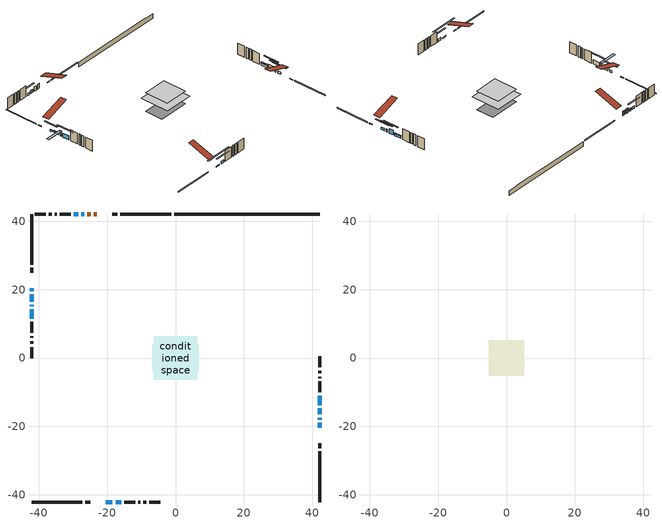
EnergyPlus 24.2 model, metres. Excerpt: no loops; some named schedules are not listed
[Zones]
conditioned space
 floor outside (Floor1 construction): -0.5,-0.5 -0.5,0.5 0.5,0.5 0.5,-0.5 z0.61
 floor adiabatic (AdiabaticFloorConstruction): -6.35,-6.35 -6.35,6.35 6.35,6.35 6.35,-6.35 z3.05
 floor foundation (Slab1 construction): -6.76,-3.86 -6.76,3.86 6.76,3.86 6.76,-3.86 z-1.52
 wall outside (RimJoist1 construction): -1.28,42.12 -16.13,42.12 / -42.12,-42.12 -27.26,-42.12 / -42.12,42.12 -42.12,27.26 / 42.12,-42.12 42.12,-27.26 z0.61:0.91
 wall outside (RimJoist3 construction): -17.06,42.12 -18.44,42.12 / -26.34,-42.12 -24.96,-42.12 / -42.12,26.34 -42.12,24.96 / 42.12,-26.34 42.12,-24.96 z0.61:0.91
 wall outside (AdiabaticWallConstruction 1): -23,42.12 -23.89,42.12 / -24.81,42.12 -25.83,42.12 z0.61:2.64
 wall outside (AdiabaticWallConstruction): 42.12,-20.4 42.12,-18.98 / -28.5,42.12 -29.72,42.12 / 42.12,-13.75 42.12,-11.01 z0.61:1.63; -26.75,42.12 -27.57,42.12 / -42.12,20.4 -42.12,19.54 / -42.12,18.61 -42.12,16.48 z0.61:1.47; -20.4,-42.12 -18.47,-42.12 z0.61:1.07; 42.12,-18.05 42.12,-17.44 z0.61:1.83; 42.12,-16.51 42.12,-14.68 / -42.12,15.55 -42.12,15.19 z0.61:2.64; -17.54,-42.12 -15.92,-42.12 z0.61:1.73; -42.12,14.26 -42.12,11.47 z0.61:2.44
 wall outside (Wall1 construction): -30.65,42.12 -33.86,42.12 / -14.99,-42.12 -11.78,-42.12 / -42.12,10.54 -42.12,7.33 / 42.12,-10.08 42.12,-6.87 z0.61:5.49
 wall outside (Wall2 construction): -34.79,42.12 -35.3,42.12 / -10.85,-42.12 -10.34,-42.12 / -42.12,6.4 -42.12,5.88 / 42.12,-5.94 42.12,-5.43 z0.61:5.49
 wall outside (Wall3 construction): -36.23,42.12 -37.07,42.12 / -9.41,-42.12 -8.57,-42.12 / -42.12,4.96 -42.12,4.12 / 42.12,-4.5 42.12,-3.66 z0.61:5.49
 wall outside (Wall4 construction): -38,42.12 -41.19,42.12 / -7.64,-42.12 -4.44,-42.12 / -42.12,3.19 -42.12,-0.01 / 42.12,-2.73 42.12,0.47 z0.61:5.49
 wall foundation (FoundationWall1 construction): -0.35,42.12,-1.52 -0.35,42.12,0.61 37.88,42.12,0.61 37.88,42.12,0.4 42.12,42.12,0.4 42.12,42.12,-1.52
 window (WindowConstruction): 42.12,-20.4 42.12,-18.98 z0.61:1.62
 window (WindowConstruction 7): -26.75,42.12 -27.57,42.12 z0.61:1.47
 window (WindowConstruction 8): -42.12,20.4 -42.12,19.54 z0.61:1.47
 window (WindowConstruction 9): -42.12,18.61 -42.12,16.48 z0.61:1.47
 window (WindowConstruction 11): -20.4,-42.12 -18.47,-42.12 z0.61:1.07
 window (WindowConstruction 1): 42.12,-18.05 42.12,-17.44 z0.61:1.83
 window (WindowConstruction 2): 42.12,-16.51 42.12,-14.68 z0.61:2.64
 window (WindowConstruction 3): -28.5,42.12 -29.72,42.12 z0.61:1.62
 window (WindowConstruction 4): -17.54,-42.12 -15.92,-42.12 z0.61:1.73
 window (WindowConstruction 10): -42.12,15.55 -42.12,15.19 z0.61:2.64
 window (WindowConstruction 5): -42.12,14.26 -42.12,11.47 z0.61:2.44
 window (WindowConstruction 6): 42.12,-13.75 42.12,-11.01 z0.61:1.62
 door (Door): -23,42.12 -23.89,42.12 z0.61:2.64
 door (Door 1): -24.81,42.12 -25.82,42.12 z0.61:2.64
 ceiling adiabatic (AdiabaticFloorConstruction): 6.35,-6.35 6.35,6.35 -6.35,6.35 -6.35,-6.35 z3.05
attic - vented
 floor to conditioned space (Floor2 construction Reversed): -5.26,-5.26 -5.26,5.26 5.26,5.26 5.26,-5.26 z5.49
 roof outside (Roof1 construction): -22.07,42.12,5.49 -22.07,31.87,8.9 -19.37,31.87,8.9 -19.37,42.12,5.49; -21.33,-42.12,5.49 -21.33,-31.87,8.9 -24.03,-31.87,8.9 -24.03,-42.12,5.49; -42.12,21.33,5.49 -31.87,21.33,8.9 -31.87,24.03,8.9 -42.12,24.03,5.49; 42.12,-21.33,5.49 31.87,-21.33,8.9 31.87,-24.03,8.9 42.12,-24.03,5.49
shading: 42.12,-16.34 42.12,-23.04 42.54,-23.04 42.54,-16.34 z4.26; -27.77,42.12 -26.55,42.12 -26.55,42.54 -27.77,42.54 z1.67; -42.12,16.9 -42.12,23.04 -42.54,23.04 -42.54,16.9 z4.11; -42.12,16.28 -42.12,18.81 -42.54,18.81 -42.54,16.28 z1.67; -13.39,-42.12 -25.48,-42.12 -25.48,-42.54 -13.39,-42.54 z6.15; 42.12,-14.8 42.12,-20.69 42.54,-20.69 42.54,-14.8 z4.47; 42.12,-12.04 42.12,-19.15 42.54,-19.15 42.54,-12.04 z5.28; -32.36,42.12 -25.86,42.12 -25.86,42.54 -32.36,42.54 z4.26; -13.28,-42.12 -20.18,-42.12 -20.18,-42.54 -13.28,-42.54 z4.37; -42.12,14.89 -42.12,15.85 -49.45,15.85 -49.45,14.89 z2.94; -42.12,8.83 -42.12,16.9 -42.54,16.9 -42.54,8.83 z5.08; 42.12,-10.81 42.12,-13.95 42.54,-13.95 42.54,-10.81 z1.83
[Building]
Building 1: Terrain=Suburbs
[Site:Location]
Edmonton Intl AP_AB: Latitude {deg}=53.31; Longitude {deg}=-113.58; Time Zone {hr}=-7; Elevation {m}=723; Keep Site Location Information=Yes
[Site:GroundTemperature:Shallow]
-1.56185, -3.61833, -3.78302, -2.80711, 1.11059, 5.01004, 8.39065, 10.5322, 10.7141, 8.97234, 5.67794, 1.89811
[Site:WaterMainsTemperature]
Calculation Method=Schedule; Temperature Schedule=mains temperature schedule
[Material] Roughness=Rough; Thermal Absorptance=0.9
Name | Thickness {m} | Conductivity {W/m-K} | Density {kg/m3} | Specific Heat {J/kg-K} | Solar Absorptance | Visible Absorptance
asphalt or fiberglass shingles | 0.00635 | 0.162714 | 1121.4 | 1465.45 | 0.4 | 0.4
ceiling loosefill ins | 0.0846667 | 0.0480833 | 16.02 | 1046.75 | 0.7 | 0.7
ceiling stud and cavity | 0.1397 | 0.0966348 | 65.682 | 1177.47 | 0.7 | 0.7
concrete 4.0 in. | 0.1016 | 1.803125 | 2242.8 | 837.4 | 0.7 | 0.7
concrete 8.0 in. | 0.2032 | 1.803125 | 2242.8 | 837.4 | 0.7 | 0.7
door material | 0.04445 | 0.188738 | 512.64 | 1214.23 | 0.7 | 0.7
exterior vertical ins | 0.00222023 | 0.029427 | 32.04 | 1214.23 | 0.7 | 0.7
floor covering | 0.0127 | 0.0433444 | 54.468 | 1339.84 | 0.6 | 0.6
floor rigid ins; rim joist rigid ins | 0.051816 | 0.029427 | 32.04 | 1214.23 | 0.7 | 0.7
floor rigid ins 1; wall rigid ins | 0.512978 | 0.029427 | 32.04 | 1214.23 | 0.7 | 0.7
floor stud and cavity | 0.1397 | 0.080204 | 92.3553 | 1139.71 | 0.7 | 0.7
floor stud and cavity 1 | 0.1397 | 1.75129 | 37.0049 | 1207.88 | 0.7 | 0.7
furniture material conditioned space 1 | 0.1524 | 0.115458 | 640.8 | 1214.23 | 0.6 | 0.6
gypsum board | 0.0127 | 0.160291 | 801 | 837.4 | 0.6 | 0.6
gypsum board 1 | 0.0127 | 0.160291 | 801 | 837.4 | 0.7 | 0.7
osb sheathing 0.5 in. | 0.0127 | 0.115458 | 512.64 | 1214.23 | 0.7 | 0.7
osb sheathing 0.75 in. | 0.01905 | 0.115458 | 512.64 | 1214.23 | 0.7 | 0.7
osb sheathing 2.0 in. | 0.0508 | 0.115458 | 512.64 | 1214.23 | 0.7 | 0.7
rim joist stud and cavity | 0.0508 | 0.0449671 | 125.044 | 1163.47 | 0.6 | 0.6
rim joist stud and cavity 1 | 0.0508 | 0.0357683 | 125.044 | 1163.47 | 0.6 | 0.6
wall stud and cavity | 0.1397 | 0.10094 | 139.0536 | 1170.24 | 0.7 | 0.7
wall stud and cavity 1 | 0.1397 | 0.0902599 | 139.0536 | 1170.24 | 0.7 | 0.7
wall stud and cavity 2 | 0.1397 | 0.112537 | 139.0536 | 1170.24 | 0.7 | 0.7
wall stud and cavity 3 | 0.1397 | 0.101197 | 139.0536 | 1170.24 | 0.7 | 0.7
wall stud and cavity 4 | 0.0889 | 0.380278 | 52.3479 | 1209.89 | 0.7 | 0.7
wall stud and cavity 5 | 0.0889 | 0.391764 | 83.0341 | 1211.67 | 0.7 | 0.7
wood siding | 0.0254 | 0.102417 | 544.68 | 1172.36 | 0.4 | 0.4
wood siding 1; wood siding 2; wood siding 3 | 0.0254 | 0.102417 | 544.68 | 1172.36 | 0.7 | 0.7
[WindowMaterial:SimpleGlazingSystem]
Name | U-Factor {W/m2-K} | Solar Heat Gain Coefficient
WindowMaterial | 2.938365 | 0.6
WindowMaterial 1 | 2.16843 | 0.41
WindowMaterial 10 | 3.32333 | 0.57
WindowMaterial 11 | 3.25293 | 0.43
WindowMaterial 2 | 2.97584 | 0.59
WindowMaterial 3 | 3.28699 | 0.55
WindowMaterial 4 | 3.30005 | 0.67
WindowMaterial 5 | 1.55634 | 0.6
WindowMaterial 6 | 3.28586 | 0.56
WindowMaterial 7 | 1.85273 | 0.53
WindowMaterial 8 | 3.28302 | 0.49
WindowMaterial 9 | 3.28416 | 0.58
[Construction]
AdiabaticFloorConstruction: floor stud and cavity 1, floor rigid ins 1, osb sheathing 0.75 in., floor covering
AdiabaticWallConstruction: wood siding 2, wall rigid ins, wall stud and cavity 4, gypsum board
AdiabaticWallConstruction 1: wood siding 3, wall rigid ins, wall stud and cavity 4, gypsum board
Door; Door 1: door material
Floor1 construction: floor stud and cavity, floor rigid ins, osb sheathing 0.75 in., floor covering
Floor2 construction Reversed: gypsum board, ceiling stud and cavity, ceiling loosefill ins
FoundationWall1 construction: concrete 8.0 in., gypsum board 1
furniture construction conditioned space 1: furniture material conditioned space 1
PartitionWallConstruction: gypsum board, wall stud and cavity 5, gypsum board
RimJoist1 construction: wood siding 1, rim joist rigid ins, osb sheathing 2.0 in., rim joist stud and cavity
RimJoist3 construction: wood siding 1, rim joist rigid ins, osb sheathing 2.0 in., rim joist stud and cavity 1
Roof1 construction: asphalt or fiberglass shingles
Slab1 construction: concrete 4.0 in.
Wall1 construction: wood siding, osb sheathing 0.5 in., wall stud and cavity, gypsum board
Wall2 construction: wood siding, osb sheathing 0.5 in., wall stud and cavity 1, gypsum board
Wall3 construction: wood siding, osb sheathing 0.5 in., wall stud and cavity 2, gypsum board
Wall4 construction: wood siding, osb sheathing 0.5 in., wall stud and cavity 3, gypsum board
WindowConstruction: WindowMaterial
WindowConstruction 1: WindowMaterial 1
WindowConstruction 10: WindowMaterial 10
WindowConstruction 11: WindowMaterial 11
WindowConstruction 2: WindowMaterial 2
WindowConstruction 3: WindowMaterial 3
WindowConstruction 4: WindowMaterial 4
WindowConstruction 5: WindowMaterial 5
WindowConstruction 6: WindowMaterial 6
WindowConstruction 7: WindowMaterial 7
WindowConstruction 8: WindowMaterial 8
WindowConstruction 9: WindowMaterial 9
[Zone] Multiplier=1; Part of Total Floor Area=Yes
Name | Volume {m3}
attic - vented | 61.486
conditioned space | 666
[Space]
Name | Zone | Volume {m3}
attic - vented 1 | attic - vented | 61.486
conditioned space 1 | conditioned space | 666
[ZoneInfiltration:EffectiveLeakageArea]
infil attic - vented 1: Zone or Space=attic - vented 1; Schedule=Always On Discrete; Effective Air Leakage Area {cm2}=3854.61; Stack Coefficient=0.000237669; Wind Coefficient=1.04161e-05
[ZoneMixing]
whole house fan mix: Zone or Space=attic - vented; Schedule=Always On Continuous; Design Flow Rate Calculation Method=Flow/Zone; Design Flow Rate {m3/s}=0; Source Zone or Space=conditioned space
[SurfaceProperty:ExposedFoundationPerimeter]
Slab1: Exposed Perimeter Calculation Method=TotalExposedPerimeter; Total Exposed Perimeter {m}=42.47
[InternalMass] Zone or ZoneList=conditioned space; Space or SpaceList=conditioned space 1
Name | Construction | Surface Area {m2}
furniture mass conditioned space 1 | furniture construction conditioned space 1 | 106.744
partition wall mass | PartitionWallConstruction | 266.86
[Lights]
interior lighting: Zone or ZoneList or Space or SpaceList=conditioned space 1; Schedule=interior lighting schedule; Design Level Calculation Method=LightingLevel; Lighting Level {W}=343.2; Return Air Fraction=0; Fraction Radiant=0.6; Fraction Visible=0.2; Fraction Replaceable=1
[People]
occupants: Zone or ZoneList or Space or SpaceList=conditioned space 1; Number of People Schedule=occupants schedule; Number of People Calculation Method=People; Number of People=3; Fraction Radiant=0.314171; Sensible Heat Fraction=0.56303; Activity Level Schedule=occupants activity schedule; Carbon Dioxide Generation Rate {m3/s-W}=0; Enable ASHRAE 55 Comfort Warnings=No; Mean Radiant Temperature Calculation Type=EnclosureAveraged
[ElectricEquipment] Zone or ZoneList or Space or SpaceList=conditioned space 1; Design Level Calculation Method=EquipmentLevel
Name | Schedule | Design Level {W} | Fraction Latent | Fraction Radiant | Fraction Lost
clothes dryer | clothes dryer schedule | 140.772 | 0.015 | 0.081 | 0.85
clothes washer | clothes washer schedule | 32.1985 | 0.03 | 0.162 | 0.7
cooking range | cooking range schedule | 215.147 | 0.08 | 0.432 | 0.2
dishwasher | dishwasher schedule | 66.8632 | 0.3 | 0.18 | 0.4
fridge | fridge schedule | 72.9452 | 0 | 0.6 | 0
mech vent bath fan 0 | mech vent bath fan 0 schedule | 50.2 | 0 | 0 | 1
mech vent bath fan 1 | mech vent bath fan 1 schedule | 50.2 | 0 | 0 | 1
mech vent house fan | mech vent house fan schedule | 0 | 0 | 0 | 1
mech vent house fan cfis | mech vent house fan cfis schedule | 0 | 0 | 0 | 0
mech vent range fan 0 | mech vent range fan 0 schedule | 57 | 0 | 0 | 1
misc plug loads | misc plug loads schedule | 494.7 | 0.045 | 0.513 | 0.1
whole house fan | Always On Discrete | 0 | 0 | 0 | 1
[OtherEquipment] Zone or ZoneList or Space or SpaceList=conditioned space 1; Design Level Calculation Method=EquipmentLevel
Name | Fuel Type | Schedule | Design Level {W} | Fraction Latent | Fraction Radiant | Fraction Lost
clothes dryer 1 | Electricity | clothes dryer schedule | 0 | 0.015 | 0.081 | 0.85
cooking range 1 | Electricity | cooking range schedule | 0 | 0.08 | 0.432 | 0.2
general water use latent | None | general water use schedule | 62.594 | 1 | 0 | 0
general water use sensible | None | general water use schedule | -61.6891 | 0 | 0.6 | 0
mech vent house fan latent load | None | Always On Discrete | 0 | 1 | 0 | 0
mech vent house fan sensible load | None | Always On Discrete | 0 | 0 | 0 | 0
water heater energy adjustment1 | NaturalGas | Always On Discrete | 0.01 | 0 | 0 | 1
[ZoneInfiltration:DesignFlowRate] Zone or ZoneList or Space or SpaceList=conditioned space 1; Schedule=Always On Discrete; Design Flow Rate Calculation Method=Flow/Zone; Design Flow Rate {m3/s}=0
infil flow; natural vent flow; whole house fan flow
[Foundation:Kiva]
Foundation Kiva 1: Initial Indoor Air Temperature {C}=18; Wall Height Above Grade {m}=0.609996; Wall Depth Below Slab {m}=0.2032; Custom Block Material Name 1=exterior vertical ins; Custom Block Depth 1 {m}=2.13; Custom Block X Position 1 {m}=0.2159; Custom Block Z Position 1 {m}=0
[Foundation:Kiva:Settings]
Soil Conductivity {W/m-K}=0.849921; Soil Density {kg/m3}=1842.3; Soil Specific Heat {J/kg-K}=418.7; Ground Solar Absorptivity=0.9; Ground Thermal Absorptivity=0.9; Ground Surface Roughness {m}=0.03; Far-Field Width {m}=40; Deep-Ground Boundary Condition=ZeroFlux; Deep-Ground Depth {m}=40; Minimum Cell Dimension {m}=0.2; Maximum Cell Growth Coefficient=3; Simulation Timestep=Timestep
[Exterior:Lights]
exterior lighting: Schedule=exterior lighting schedule; Design Level {W}=75.6
[Schedule:Constant]
Name | Hourly Value
Always On Continuous; mech vent house fan schedule; mech vent house fan cfis schedule; Always On Discrete | 1
occupants activity schedule | 117.228
fridge schedule | 0
[Schedule:Week:Daily]
interior lighting schedule Week Rule - Jan1-Jan27: interior lighting schedule day, interior lighting schedule day, interior lighting schedule day, interior lighting schedule day, interior lighting schedule day, interior lighting schedule day, interior lighting schedule day, interior lighting schedule default day, interior lighting schedule default day, interior lighting schedule default day, interior lighting schedule default day, interior lighting schedule default day
interior lighting schedule Week Rule - Jan28-Feb3: interior lighting schedule day, interior lighting schedule day, interior lighting schedule day, interior lighting schedule day, interior lighting schedule day 1, interior lighting schedule day 1, interior lighting schedule day 1, interior lighting schedule default day, interior lighting schedule default day, interior lighting schedule default day, interior lighting schedule default day, interior lighting schedule default day
interior lighting schedule Week Rule - Feb4-Feb24: interior lighting schedule day 1, interior lighting schedule day 1, interior lighting schedule day 1, interior lighting schedule day 1, interior lighting schedule day 1, interior lighting schedule day 1, interior lighting schedule day 1, interior lighting schedule default day, interior lighting schedule default day, interior lighting schedule default day, interior lighting schedule default day, interior lighting schedule default day
interior lighting schedule Week Rule - Feb25-Mar3: interior lighting schedule day 1, interior lighting schedule day 1, interior lighting schedule day 1, interior lighting schedule day 1, interior lighting schedule day 2, interior lighting schedule day 2, interior lighting schedule day 2, interior lighting schedule default day, interior lighting schedule default day, interior lighting schedule default day, interior lighting schedule default day, interior lighting schedule default day
interior lighting schedule Week Rule - Mar4-Mar31: interior lighting schedule day 2, interior lighting schedule day 2, interior lighting schedule day 2, interior lighting schedule day 2, interior lighting schedule day 2, interior lighting schedule day 2, interior lighting schedule day 2, interior lighting schedule default day, interior lighting schedule default day, interior lighting schedule default day, interior lighting schedule default day, interior lighting schedule default day
interior lighting schedule Week Rule - Apr1-Apr28: interior lighting schedule day 3, interior lighting schedule day 3, interior lighting schedule day 3, interior lighting schedule day 3, interior lighting schedule day 3, interior lighting schedule day 3, interior lighting schedule day 3, interior lighting schedule default day, interior lighting schedule default day, interior lighting schedule default day, interior lighting schedule default day, interior lighting schedule default day
interior lighting schedule Week Rule - Apr29-May5: interior lighting schedule day 3, interior lighting schedule day 3, interior lighting schedule day 4, interior lighting schedule day 4, interior lighting schedule day 4, interior lighting schedule day 4, interior lighting schedule day 4, interior lighting schedule default day, interior lighting schedule default day, interior lighting schedule default day, interior lighting schedule default day, interior lighting schedule default day
interior lighting schedule Week Rule - May6-May26: interior lighting schedule day 4, interior lighting schedule day 4, interior lighting schedule day 4, interior lighting schedule day 4, interior lighting schedule day 4, interior lighting schedule day 4, interior lighting schedule day 4, interior lighting schedule default day, interior lighting schedule default day, interior lighting schedule default day, interior lighting schedule default day, interior lighting schedule default day
interior lighting schedule Week Rule - May27-Jun2: interior lighting schedule day 4, interior lighting schedule day 4, interior lighting schedule day 4, interior lighting schedule day 4, interior lighting schedule day 4, interior lighting schedule day 5, interior lighting schedule day 5, interior lighting schedule default day, interior lighting schedule default day, interior lighting schedule default day, interior lighting schedule default day, interior lighting schedule default day
interior lighting schedule Week Rule - Jun3-Jun30: interior lighting schedule day 5, interior lighting schedule day 5, interior lighting schedule day 5, interior lighting schedule day 5, interior lighting schedule day 5, interior lighting schedule day 5, interior lighting schedule day 5, interior lighting schedule default day, interior lighting schedule default day, interior lighting schedule default day, interior lighting schedule default day, interior lighting schedule default day
interior lighting schedule Week Rule - Jul1-Jul28: interior lighting schedule day 6, interior lighting schedule day 6, interior lighting schedule day 6, interior lighting schedule day 6, interior lighting schedule day 6, interior lighting schedule day 6, interior lighting schedule day 6, interior lighting schedule default day, interior lighting schedule default day, interior lighting schedule default day, interior lighting schedule default day, interior lighting schedule default day
interior lighting schedule Week Rule - Jul29-Aug4: interior lighting schedule day 6, interior lighting schedule day 6, interior lighting schedule day 6, interior lighting schedule day 7, interior lighting schedule day 7, interior lighting schedule day 7, interior lighting schedule day 7, interior lighting schedule default day, interior lighting schedule default day, interior lighting schedule default day, interior lighting schedule default day, interior lighting schedule default day
interior lighting schedule Week Rule - Aug5-Aug25: interior lighting schedule day 7, interior lighting schedule day 7, interior lighting schedule day 7, interior lighting schedule day 7, interior lighting schedule day 7, interior lighting schedule day 7, interior lighting schedule day 7, interior lighting schedule default day, interior lighting schedule default day, interior lighting schedule default day, interior lighting schedule default day, interior lighting schedule default day
interior lighting schedule Week Rule - Aug26-Sep1: interior lighting schedule day 7, interior lighting schedule day 7, interior lighting schedule day 7, interior lighting schedule day 7, interior lighting schedule day 7, interior lighting schedule day 7, interior lighting schedule day 8, interior lighting schedule default day, interior lighting schedule default day, interior lighting schedule default day, interior lighting schedule default day, interior lighting schedule default day
interior lighting schedule Week Rule - Sep2-Sep29: interior lighting schedule day 8, interior lighting schedule day 8, interior lighting schedule day 8, interior lighting schedule day 8, interior lighting schedule day 8, interior lighting schedule day 8, interior lighting schedule day 8, interior lighting schedule default day, interior lighting schedule default day, interior lighting schedule default day, interior lighting schedule default day, interior lighting schedule default day
interior lighting schedule Week Rule - Sep30-Oct6: interior lighting schedule day 8, interior lighting schedule day 9, interior lighting schedule day 9, interior lighting schedule day 9, interior lighting schedule day 9, interior lighting schedule day 9, interior lighting schedule day 9, interior lighting schedule default day, interior lighting schedule default day, interior lighting schedule default day, interior lighting schedule default day, interior lighting schedule default day
interior lighting schedule Week Rule - Oct7-Oct27: interior lighting schedule day 9, interior lighting schedule day 9, interior lighting schedule day 9, interior lighting schedule day 9, interior lighting schedule day 9, interior lighting schedule day 9, interior lighting schedule day 9, interior lighting schedule default day, interior lighting schedule default day, interior lighting schedule default day, interior lighting schedule default day, interior lighting schedule default day
interior lighting schedule Week Rule - Oct28-Nov3: interior lighting schedule day 9, interior lighting schedule day 9, interior lighting schedule day 9, interior lighting schedule day 9, interior lighting schedule day 10, interior lighting schedule day 10, interior lighting schedule day 10, interior lighting schedule default day, interior lighting schedule default day, interior lighting schedule default day, interior lighting schedule default day, interior lighting schedule default day
interior lighting schedule Week Rule - Nov4-Nov24: interior lighting schedule day 10, interior lighting schedule day 10, interior lighting schedule day 10, interior lighting schedule day 10, interior lighting schedule day 10, interior lighting schedule day 10, interior lighting schedule day 10, interior lighting schedule default day, interior lighting schedule default day, interior lighting schedule default day, interior lighting schedule default day, interior lighting schedule default day
interior lighting schedule Week Rule - Nov25-Dec1: interior lighting schedule day 10, interior lighting schedule day 10, interior lighting schedule day 10, interior lighting schedule day 10, interior lighting schedule day 10, interior lighting schedule day 10, interior lighting schedule day 11, interior lighting schedule default day, interior lighting schedule default day, interior lighting schedule default day, interior lighting schedule default day, interior lighting schedule default day
interior lighting schedule Week Rule - Dec2-Dec31: interior lighting schedule day 11, interior lighting schedule day 11, interior lighting schedule day 11, interior lighting schedule day 11, interior lighting schedule day 11, interior lighting schedule day 11, interior lighting schedule day 11, interior lighting schedule default day, interior lighting schedule default day, interior lighting schedule default day, interior lighting schedule default day, interior lighting schedule default day
occupants schedule Week Rule - Jan1-Dec31: occupants schedule day, occupants schedule day, occupants schedule day, occupants schedule day, occupants schedule day, occupants schedule day, occupants schedule day, occupants schedule default day, occupants schedule default day, occupants schedule default day, occupants schedule default day, occupants schedule default day
clothes dryer schedule Week Rule - Jan1-Dec31: clothes dryer schedule day, clothes dryer schedule day, clothes dryer schedule day, clothes dryer schedule day, clothes dryer schedule day, clothes dryer schedule day, clothes dryer schedule day, clothes dryer schedule default day, clothes dryer schedule default day, clothes dryer schedule default day, clothes dryer schedule default day, clothes dryer schedule default day
clothes washer schedule Week Rule - Jan1-Dec31: clothes washer schedule day, clothes washer schedule day, clothes washer schedule day, clothes washer schedule day, clothes washer schedule day, clothes washer schedule day, clothes washer schedule day, clothes washer schedule default day, clothes washer schedule default day, clothes washer schedule default day, clothes washer schedule default day, clothes washer schedule default day
cooking range schedule Week Rule - Jan1-Dec31: cooking range schedule day, cooking range schedule day, cooking range schedule day, cooking range schedule day, cooking range schedule day, cooking range schedule day, cooking range schedule day, cooking range schedule default day, cooking range schedule default day, cooking range schedule default day, cooking range schedule default day, cooking range schedule default day
dishwasher schedule Week Rule - Jan1-Dec31: dishwasher schedule day, dishwasher schedule day, dishwasher schedule day, dishwasher schedule day, dishwasher schedule day, dishwasher schedule day, dishwasher schedule day, dishwasher schedule default day, dishwasher schedule default day, dishwasher schedule default day, dishwasher schedule default day, dishwasher schedule default day
mech vent bath fan 0 schedule Week Rule - Jan1-Dec31: mech vent bath fan 0 schedule day, mech vent bath fan 0 schedule day, mech vent bath fan 0 schedule day, mech vent bath fan 0 schedule day, mech vent bath fan 0 schedule day, mech vent bath fan 0 schedule day, mech vent bath fan 0 schedule day, mech vent bath fan 0 schedule default day, mech vent bath fan 0 schedule default day, mech vent bath fan 0 schedule default day, mech vent bath fan 0 schedule default day, mech vent bath fan 0 schedule default day
mech vent bath fan 1 schedule Week Rule - Jan1-Dec31: mech vent bath fan 1 schedule day, mech vent bath fan 1 schedule day, mech vent bath fan 1 schedule day, mech vent bath fan 1 schedule day, mech vent bath fan 1 schedule day, mech vent bath fan 1 schedule day, mech vent bath fan 1 schedule day, mech vent bath fan 1 schedule default day, mech vent bath fan 1 schedule default day, mech vent bath fan 1 schedule default day, mech vent bath fan 1 schedule default day, mech vent bath fan 1 schedule default day
mech vent range fan 0 schedule Week Rule - Jan1-Dec31: mech vent range fan 0 schedule day, mech vent range fan 0 schedule day, mech vent range fan 0 schedule day, mech vent range fan 0 schedule day, mech vent range fan 0 schedule day, mech vent range fan 0 schedule day, mech vent range fan 0 schedule day, mech vent range fan 0 schedule default day, mech vent range fan 0 schedule default day, mech vent range fan 0 schedule default day, mech vent range fan 0 schedule default day, mech vent range fan 0 schedule default day
misc plug loads schedule Week Rule - Jan1-Dec31: misc plug loads schedule day, misc plug loads schedule day, misc plug loads schedule day, misc plug loads schedule day, misc plug loads schedule day, misc plug loads schedule day, misc plug loads schedule day, misc plug loads schedule default day, misc plug loads schedule default day, misc plug loads schedule default day, misc plug loads schedule default day, misc plug loads schedule default day
general water use schedule Week Rule - Jan1-Dec31: general water use schedule day, general water use schedule day, general water use schedule day, general water use schedule day, general water use schedule day, general water use schedule day, general water use schedule day, general water use schedule default day, general water use schedule default day, general water use schedule default day, general water use schedule default day, general water use schedule default day
exterior lighting schedule Week Rule - Jan1-Jan27: exterior lighting schedule day, exterior lighting schedule day, exterior lighting schedule day, exterior lighting schedule day, exterior lighting schedule day, exterior lighting schedule day, exterior lighting schedule day, exterior lighting schedule default day, exterior lighting schedule default day, exterior lighting schedule default day, exterior lighting schedule default day, exterior lighting schedule default day
exterior lighting schedule Week Rule - Jan28-Feb3: exterior lighting schedule day, exterior lighting schedule day, exterior lighting schedule day, exterior lighting schedule day, exterior lighting schedule day 1, exterior lighting schedule day 1, exterior lighting schedule day 1, exterior lighting schedule default day, exterior lighting schedule default day, exterior lighting schedule default day, exterior lighting schedule default day, exterior lighting schedule default day
exterior lighting schedule Week Rule - Feb4-Feb24: exterior lighting schedule day 1, exterior lighting schedule day 1, exterior lighting schedule day 1, exterior lighting schedule day 1, exterior lighting schedule day 1, exterior lighting schedule day 1, exterior lighting schedule day 1, exterior lighting schedule default day, exterior lighting schedule default day, exterior lighting schedule default day, exterior lighting schedule default day, exterior lighting schedule default day
exterior lighting schedule Week Rule - Feb25-Mar3: exterior lighting schedule day 1, exterior lighting schedule day 1, exterior lighting schedule day 1, exterior lighting schedule day 1, exterior lighting schedule day 2, exterior lighting schedule day 2, exterior lighting schedule day 2, exterior lighting schedule default day, exterior lighting schedule default day, exterior lighting schedule default day, exterior lighting schedule default day, exterior lighting schedule default day
exterior lighting schedule Week Rule - Mar4-Mar31: exterior lighting schedule day 2, exterior lighting schedule day 2, exterior lighting schedule day 2, exterior lighting schedule day 2, exterior lighting schedule day 2, exterior lighting schedule day 2, exterior lighting schedule day 2, exterior lighting schedule default day, exterior lighting schedule default day, exterior lighting schedule default day, exterior lighting schedule default day, exterior lighting schedule default day
exterior lighting schedule Week Rule - Apr1-Apr28: exterior lighting schedule day 3, exterior lighting schedule day 3, exterior lighting schedule day 3, exterior lighting schedule day 3, exterior lighting schedule day 3, exterior lighting schedule day 3, exterior lighting schedule day 3, exterior lighting schedule default day, exterior lighting schedule default day, exterior lighting schedule default day, exterior lighting schedule default day, exterior lighting schedule default day
exterior lighting schedule Week Rule - Apr29-May5: exterior lighting schedule day 3, exterior lighting schedule day 3, exterior lighting schedule day 4, exterior lighting schedule day 4, exterior lighting schedule day 4, exterior lighting schedule day 4, exterior lighting schedule day 4, exterior lighting schedule default day, exterior lighting schedule default day, exterior lighting schedule default day, exterior lighting schedule default day, exterior lighting schedule default day
exterior lighting schedule Week Rule - May6-May26: exterior lighting schedule day 4, exterior lighting schedule day 4, exterior lighting schedule day 4, exterior lighting schedule day 4, exterior lighting schedule day 4, exterior lighting schedule day 4, exterior lighting schedule day 4, exterior lighting schedule default day, exterior lighting schedule default day, exterior lighting schedule default day, exterior lighting schedule default day, exterior lighting schedule default day
exterior lighting schedule Week Rule - May27-Jun2: exterior lighting schedule day 4, exterior lighting schedule day 4, exterior lighting schedule day 4, exterior lighting schedule day 4, exterior lighting schedule day 4, exterior lighting schedule day 5, exterior lighting schedule day 5, exterior lighting schedule default day, exterior lighting schedule default day, exterior lighting schedule default day, exterior lighting schedule default day, exterior lighting schedule default day
exterior lighting schedule Week Rule - Jun3-Jun30: exterior lighting schedule day 5, exterior lighting schedule day 5, exterior lighting schedule day 5, exterior lighting schedule day 5, exterior lighting schedule day 5, exterior lighting schedule day 5, exterior lighting schedule day 5, exterior lighting schedule default day, exterior lighting schedule default day, exterior lighting schedule default day, exterior lighting schedule default day, exterior lighting schedule default day
exterior lighting schedule Week Rule - Jul1-Jul28: exterior lighting schedule day 6, exterior lighting schedule day 6, exterior lighting schedule day 6, exterior lighting schedule day 6, exterior lighting schedule day 6, exterior lighting schedule day 6, exterior lighting schedule day 6, exterior lighting schedule default day, exterior lighting schedule default day, exterior lighting schedule default day, exterior lighting schedule default day, exterior lighting schedule default day
exterior lighting schedule Week Rule - Jul29-Aug4: exterior lighting schedule day 6, exterior lighting schedule day 6, exterior lighting schedule day 6, exterior lighting schedule day 7, exterior lighting schedule day 7, exterior lighting schedule day 7, exterior lighting schedule day 7, exterior lighting schedule default day, exterior lighting schedule default day, exterior lighting schedule default day, exterior lighting schedule default day, exterior lighting schedule default day
exterior lighting schedule Week Rule - Aug5-Aug25: exterior lighting schedule day 7, exterior lighting schedule day 7, exterior lighting schedule day 7, exterior lighting schedule day 7, exterior lighting schedule day 7, exterior lighting schedule day 7, exterior lighting schedule day 7, exterior lighting schedule default day, exterior lighting schedule default day, exterior lighting schedule default day, exterior lighting schedule default day, exterior lighting schedule default day
[Schedule:Year]
interior lighting schedule: interior lighting schedule Week Rule - Jan1-Jan27, 1, 1, 1, 27, interior lighting schedule Week Rule - Jan28-Feb3, 1, 28, 2, 3, interior lighting schedule Week Rule - Feb4-Feb24, 2, 4, 2, 24, interior lighting schedule Week Rule - Feb25-Mar3, 2, 25, 3, 3, interior lighting schedule Week Rule - Mar4-Mar31, 3, 4, 3, 31, interior lighting schedule Week Rule - Apr1-Apr28, 4, 1, 4, 28, interior lighting schedule Week Rule - Apr29-May5, 4, 29, 5, 5, interior lighting schedule Week Rule - May6-May26, 5, 6, 5, 26, interior lighting schedule Week Rule - May27-Jun2, 5, 27, 6, 2, interior lighting schedule Week Rule - Jun3-Jun30, 6, 3, 6, 30, interior lighting schedule Week Rule - Jul1-Jul28, 7, 1, 7, 28, interior lighting schedule Week Rule - Jul29-Aug4, 7, 29, 8, 4, interior lighting schedule Week Rule - Aug5-Aug25, 8, 5, 8, 25, interior lighting schedule Week Rule - Aug26-Sep1, 8, 26, 9, 1, interior lighting schedule Week Rule - Sep2-Sep29, 9, 2, 9, 29, interior lighting schedule Week Rule - Sep30-Oct6, 9, 30, 10, 6, interior lighting schedule Week Rule - Oct7-Oct27, 10, 7, 10, 27, interior lighting schedule Week Rule - Oct28-Nov3, 10, 28, 11, 3, interior lighting schedule Week Rule - Nov4-Nov24, 11, 4, 11, 24, interior lighting schedule Week Rule - Nov25-Dec1, 11, 25, 12, 1, interior lighting schedule Week Rule - Dec2-Dec31, 12, 2, 12, 31
occupants schedule: occupants schedule Week Rule - Jan1-Dec31, 1, 1, 12, 31
clothes dryer schedule: clothes dryer schedule Week Rule - Jan1-Dec31, 1, 1, 12, 31
clothes washer schedule: clothes washer schedule Week Rule - Jan1-Dec31, 1, 1, 12, 31
cooking range schedule: cooking range schedule Week Rule - Jan1-Dec31, 1, 1, 12, 31
dishwasher schedule: dishwasher schedule Week Rule - Jan1-Dec31, 1, 1, 12, 31
mech vent bath fan 0 schedule: mech vent bath fan 0 schedule Week Rule - Jan1-Dec31, 1, 1, 12, 31
mech vent bath fan 1 schedule: mech vent bath fan 1 schedule Week Rule - Jan1-Dec31, 1, 1, 12, 31
mech vent range fan 0 schedule: mech vent range fan 0 schedule Week Rule - Jan1-Dec31, 1, 1, 12, 31
misc plug loads schedule: misc plug loads schedule Week Rule - Jan1-Dec31, 1, 1, 12, 31
general water use schedule: general water use schedule Week Rule - Jan1-Dec31, 1, 1, 12, 31
exterior lighting schedule: exterior lighting schedule Week Rule - Jan1-Jan27, 1, 1, 1, 27, exterior lighting schedule Week Rule - Jan28-Feb3, 1, 28, 2, 3, exterior lighting schedule Week Rule - Feb4-Feb24, 2, 4, 2, 24, exterior lighting schedule Week Rule - Feb25-Mar3, 2, 25, 3, 3, exterior lighting schedule Week Rule - Mar4-Mar31, 3, 4, 3, 31, exterior lighting schedule Week Rule - Apr1-Apr28, 4, 1, 4, 28, exterior lighting schedule Week Rule - Apr29-May5, 4, 29, 5, 5, exterior lighting schedule Week Rule - May6-May26, 5, 6, 5, 26, exterior lighting schedule Week Rule - May27-Jun2, 5, 27, 6, 2, exterior lighting schedule Week Rule - Jun3-Jun30, 6, 3, 6, 30, exterior lighting schedule Week Rule - Jul1-Jul28, 7, 1, 7, 28, exterior lighting schedule Week Rule - Jul29-Aug4, 7, 29, 8, 4, exterior lighting schedule Week Rule - Aug5-Aug25, 8, 5, 8, 25, exterior lighting schedule Week Rule - Aug26-Sep1, 8, 26, 9, 1, exterior lighting schedule Week Rule - Sep2-Sep29, 9, 2, 9, 29, exterior lighting schedule Week Rule - Sep30-Oct6, 9, 30, 10, 6, exterior lighting schedule Week Rule - Oct7-Oct27, 10, 7, 10, 27, exterior lighting schedule Week Rule - Oct28-Nov3, 10, 28, 11, 3, exterior lighting schedule Week Rule - Nov4-Nov24, 11, 4, 11, 24, exterior lighting schedule Week Rule - Nov25-Dec1, 11, 25, 12, 1, exterior lighting schedule Week Rule - Dec2-Dec31, 12, 2, 12, 31
[Schedule:Compact]
mains temperature schedule: Through: 01/01, For: AllDays, Until: 24:00, 3.97167, Through: 01/02, For: AllDays, Until: 24:00, 3.90778, Through: 01/03, For: AllDays, Until: 24:00, 3.84556, Through: 01/04, For: AllDays, Until: 24:00, 3.78389, Through: 01/05, For: AllDays, Until: 24:00, 3.72278, Through: 01/06, For: AllDays, Until: 24:00, 3.66278, Through: 01/07, For: AllDays, Until: 24:00, 3.60389, Through: 01/08, For: AllDays, Until: 24:00, 3.54556, Through: 01/09, For: AllDays, Until: 24:00, 3.48833, Through: 01/10, For: AllDays, Until: 24:00, 3.43167, Through: 01/11, For: AllDays, Until: 24:00, 3.37611, Through: 01/12, For: AllDays, Until: 24:00, 3.32167, Through: 01/13, For: AllDays, Until: 24:00, 3.26833, Through: 01/14, For: AllDays, Until: 24:00, 3.21556, Through: 01/15, For: AllDays, Until: 24:00, 3.16444, Through: 01/16, For: AllDays, Until: 24:00, 3.11389, Through: 01/17, For: AllDays, Until: 24:00, 3.06444, Through: 01/18, For: AllDays, Until: 24:00, 3.01611, Through: 01/19, For: AllDays, Until: 24:00, 2.96889, Through: 01/20, For: AllDays, Until: 24:00, 2.92278, Through: 01/21, For: AllDays, Until: 24:00, 2.87722, Through: 01/22, For: AllDays, Until: 24:00, 2.83333, Through: 01/23, For: AllDays, Until: 24:00, 2.79056, Through: 01/24, For: AllDays, Until: 24:00, 2.74889, Through: 01/25, For: AllDays, Until: 24:00, 2.70833, Through: 01/26, For: AllDays, Until: 24:00, 2.66889, Through: 01/27, For: AllDays, Until: 24:00, 2.63056, Through: 01/28, For: AllDays, Until: 24:00, 2.59333, Through: 01/29, For: AllDays, Until: 24:00, 2.55778, Through: 01/30, For: AllDays, Until: 24:00, 2.52278, Through: 01/31, For: AllDays, Until: 24:00, 2.48944, Through: 02/01, For: AllDays, Until: 24:00, 2.45722, Through: 02/02, For: AllDays, Until: 24:00, 2.42611, Through: 02/03, For: AllDays, Until: 24:00, 2.39667, Through: 02/04, For: AllDays, Until: 24:00, 2.36833, Through: 02/05, For: AllDays, Until: 24:00, 2.34111, Through: 02/06, For: AllDays, Until: 24:00, 2.315, Through: 02/07, For: AllDays, Until: 24:00, 2.29056, Through: 02/08, For: AllDays, Until: 24:00, 2.26722, Through: 02/09, For: AllDays, Until: 24:00, 2.245, Through: 02/10, For: AllDays, Until: 24:00, 2.22444, Through: 02/11, For: AllDays, Until: 24:00, 2.20444, Through: 02/12, For: AllDays, Until: 24:00, 2.18667, Through: 02/13, For: AllDays, Until: 24:00, 2.17, Through: 02/14, For: AllDays, Until: 24:00, 2.15444, Through: 02/15, For: AllDays, Until: 24:00, 2.14, Through: 02/16, For: AllDays, Until: 24:00, 2.12722, Through: 02/17, For: AllDays, Until: 24:00, 2.11556, Through: 02/18, For: AllDays, Until: 24:00, 2.10556, Through: 02/19, For: AllDays, Until: 24:00, 2.09667, Through: 02/20, For: AllDays, Until: 24:00, 2.08889, Through: 02/21, For: AllDays, Until: 24:00, 2.08278, Through: 02/22, For: AllDays, Until: 24:00, 2.07833, Through: 02/23, For: AllDays, Until: 24:00, 2.07444, Through: 02/24, For: AllDays, Until: 24:00, 2.07278, Through: 02/25, For: AllDays, Until: 24:00, 2.07167, Through: 02/26, For: AllDays, Until: 24:00, 2.07222, Through: 02/27, For: AllDays, Until: 24:00, 2.07444, Through: 02/28, For: AllDays, Until: 24:00, 2.07778, Through: 03/01, For: AllDays, Until: 24:00, 2.08222, Through: 03/02, For: AllDays, Until: 24:00, 2.08833, Through: 03/03, For: AllDays, Until: 24:00, 2.09556, Through: 03/04, For: AllDays, Until: 24:00, 2.10444, Through: 03/05, For: AllDays, Until: 24:00, 2.11444, Through: 03/06, For: AllDays, Until: 24:00, 2.12556, Through: 03/07, For: AllDays, Until: 24:00, 2.13833, Through: 03/08, For: AllDays, Until: 24:00, 2.15278, Through: 03/09, For: AllDays, Until: 24:00, 2.16778, Through: 03/10, For: AllDays, Until: 24:00, 2.18444, Through: 03/11, For: AllDays, Until: 24:00, 2.20278, Through: 03/12, For: AllDays, Until: 24:00, 2.22167, Through: 03/13, For: AllDays, Until: 24:00, 2.24278, Through: 03/14, For: AllDays, Until: 24:00, 2.26444, Through: 03/15, For: AllDays, Until: 24:00, 2.28778, Through: 03/16, For: AllDays, Until: 24:00, 2.31222, Through: 03/17, For: AllDays, Until: 24:00, 2.33778, Through: 03/18, For: AllDays, Until: 24:00, 2.365, Through: 03/19, For: AllDays, Until: 24:00, 2.39333, Through: 03/20, For: AllDays, Until: 24:00, 2.42278, Through: 03/21, For: AllDays, Until: 24:00, 2.45389, Through: 03/22, For: AllDays, Until: 24:00, 2.48611, Through: 03/23, For: AllDays, Until: 24:00, 2.51889, Through: 03/24, For: AllDays, Until: 24:00, 2.55389, Through: 03/25, For: AllDays, Until: 24:00, 2.58944, Through: 03/26, For: AllDays, Until: 24:00, 2.62611, Through: 03/27, For: AllDays, Until: 24:00, 2.66444, Through: 03/28, For: AllDays, Until: 24:00, 2.70389, Through: 03/29, For: AllDays, Until: 24:00, 2.74389, Through: 03/30, For: AllDays, Until: 24:00, 2.78556, Through: 03/31, For: AllDays, Until: 24:00, 2.82833, Through: 04/01, For: AllDays, Until: 24:00, 2.87222, Through: 04/02, For: AllDays, Until: 24:00, 2.91722, Through: 04/03, For: AllDays, Until: 24:00, 2.96333, Through: 04/04, For: AllDays, Until: 24:00, 3.01056, Through: 04/05, For: AllDays, Until: 24:00, 3.05889, Through: 04/06, For: AllDays, Until: 24:00, 3.10833, Through: 04/07, For: AllDays, Until: 24:00, 3.15833, Through: 04/08, For: AllDays, Until: 24:00, 3.21, Through: 04/09, For: AllDays, Until: 24:00, 3.26222, Through: 04/10, For: AllDays, Until: 24:00, 3.31556, Through: 04/11, For: AllDays, Until: 24:00, 3.37, Through: 04/12, For: AllDays, Until: 24:00, 3.42556, Through: 04/13, For: AllDays, Until: 24:00, 3.48167, Through: 04/14, For: AllDays, Until: 24:00, 3.53889, Through: 04/15, For: AllDays, Until: 24:00, 3.59722, Through: 04/16, For: AllDays, Until: 24:00, 3.65611, Through: 04/17, For: AllDays, Until: 24:00, 3.71611, Through: 04/18, For: AllDays, Until: 24:00, 3.77667, Through: 04/19, For: AllDays, Until: 24:00, 3.83833, Through: 04/20, For: AllDays, Until: 24:00, 3.90111, Through: 04/21, For: AllDays, Until: 24:00, 3.96444, Through: 04/22, For: AllDays, Until: 24:00, 4.02833, Through: 04/23, For: AllDays, Until: 24:00, 4.09333, Through: 04/24, For: AllDays, Until: 24:00, 4.15889, Through: 04/25, For: AllDays, Until: 24:00, 4.225, Through: 04/26, For: AllDays, Until: 24:00, 4.29222, Through: 04/27, For: AllDays, Until: 24:00, 4.36, Through: 04/28, For: AllDays, Until: 24:00, 4.42833, Through: 04/29, For: AllDays, Until: 24:00, 4.49722, Through: 04/30, For: AllDays, Until: 24:00, 4.56667, Through: 05/01, For: AllDays, Until: 24:00, 4.63722, Through: 05/02, For: AllDays, Until: 24:00, 4.70833, Through: 05/03, For: AllDays, Until: 24:00, 4.77944, Through: 05/04, For: AllDays, Until: 24:00, 4.85167, Through: 05/05, For: AllDays, Until: 24:00, 4.92389, Through: 05/06, For: AllDays, Until: 24:00, 4.99722, Through: 05/07, For: AllDays, Until: 24:00, 5.07056, Through: 05/08, For: AllDays, Until: 24:00, 5.145, Through: 05/09, For: AllDays, Until: 24:00, 5.21944, Through: 05/10, For: AllDays, Until: 24:00, 5.29389, Through: 05/11, For: AllDays, Until: 24:00, 5.36944, Through: 05/12, For: AllDays, Until: 24:00, 5.445, Through: 05/13, For: AllDays, Until: 24:00, 5.52111, Through: 05/14, For: AllDays, Until: 24:00, 5.59722, Through: 05/15, For: AllDays, Until: 24:00, 5.67389, Through: 05/16, For: AllDays, Until: 24:00, 5.75056, Through: 05/17, For: AllDays, Until: 24:00, 5.82778, Through: 05/18, For: AllDays, Until: 24:00, 5.90556, Through: 05/19, For: AllDays, Until: 24:00, 5.98278, Through: 05/20, For: AllDays, Until: 24:00, 6.06056, Through: 05/21, For: AllDays, Until: 24:00, 6.13889, Through: 05/22, For: AllDays, Until: 24:00, 6.21667, Through: 05/23, For: AllDays, Until: 24:00, 6.295, Through: 05/24, For: AllDays, Until: 24:00, 6.37333, Through: 05/25, For: AllDays, Until: 24:00, 6.45222, Through: 05/26, For: AllDays, Until: 24:00, 6.53056, Through: 05/27, For: AllDays, Until: 24:00, 6.60889, Through: 05/28, For: AllDays, Until: 24:00, 6.68778, Through: 05/29, For: AllDays, Until: 24:00, 6.76611, Through: 05/30, For: AllDays, Until: 24:00, 6.84444, Through: 05/31, For: AllDays, Until: 24:00, 6.92278, Through: 06/01, For: AllDays, Until: 24:00, 7.00111, Through: 06/02, For: AllDays, Until: 24:00, 7.07944, Through: 06/03, For: AllDays, Until: 24:00, 7.15778, Through: 06/04, For: AllDays, Until: 24:00, 7.23556, Through: 06/05, For: AllDays, Until: 24:00, 7.31333, Through: 06/06, For: AllDays, Until: 24:00, 7.39056, Through: 06/07, For: AllDays, Until: 24:00, 7.46833, Through: 06/08, For: AllDays, Until: 24:00, 7.545, Through: 06/09, For: AllDays, Until: 24:00, 7.62222, Through: 06/10, For: AllDays, Until: 24:00, 7.69833, Through: 06/11, For: AllDays, Until: 24:00, 7.775, Through: 06/12, For: AllDays, Until: 24:00, 7.85056, Through: 06/13, For: AllDays, Until: 24:00, 7.92611, Through: 06/14, For: AllDays, Until: 24:00, 8.00111, Through: 06/15, For: AllDays, Until: 24:00, 8.07611, Through: 06/16, For: AllDays, Until: 24:00, 8.15056, Through: 06/17, For: AllDays, Until: 24:00, 8.22389, Through: 06/18, For: AllDays, Until: 24:00, 8.29778, Through: 06/19, For: AllDays, Until: 24:00, 8.37056, Through: 06/20, For: AllDays, Until: 24:00, 8.44278, Through: 06/21, For: AllDays, Until: 24:00, 8.51444, Through: 06/22, For: AllDays, Until: 24:00, 8.58611, Through: 06/23, For: AllDays, Until: 24:00, 8.65667, Through: 06/24, For: AllDays, Until: 24:00, 8.72667, Through: 06/25, For: AllDays, Until: 24:00, 8.79611, Through: 06/26, For: AllDays, Until: 24:00, 8.865, Through: 06/27, For: AllDays, Until: 24:00, 8.93333, Through: 06/28, For: AllDays, Until: 24:00, 9.00056, Through: 06/29, For: AllDays, Until: 24:00, 9.06778, Through: 06/30, For: AllDays, Until: 24:00, 9.13333, Through: 07/01, For: AllDays, Until: 24:00, 9.19889, Through: 07/02, For: AllDays, Until: 24:00, 9.26333, Through: 07/03, For: AllDays, Until: 24:00, 9.32722, Through: 07/04, For: AllDays, Until: 24:00, 9.39056, Through: 07/05, For: AllDays, Until: 24:00, 9.45278, Through: 07/06, For: AllDays, Until: 24:00, 9.51389, Through: 07/07, For: AllDays, Until: 24:00, 9.57444, Through: 07/08, For: AllDays, Until: 24:00, 9.63389, Through: 07/09, For: AllDays, Until: 24:00, 9.69278, Through: 07/10, For: AllDays, Until: 24:00, 9.75056, Through: 07/11, For: AllDays, Until: 24:00, 9.80778, Through: 07/12, For: AllDays, Until: 24:00, 9.86333, Through: 07/13, For: AllDays, Until: 24:00, 9.91833, Through: 07/14, For: AllDays, Until: 24:00, 9.97278, Through: 07/15, For: AllDays, Until: 24:00, 10.0256, Through: 07/16, For: AllDays, Until: 24:00, 10.0778, Through: 07/17, For: AllDays, Until: 24:00, 10.1289, Through: 07/18, For: AllDays, Until: 24:00, 10.1789, Through: 07/19, For: AllDays, Until: 24:00, 10.2278, Through: 07/20, For: AllDays, Until: 24:00, 10.2756, Through: 07/21, For: AllDays, Until: 24:00, 10.3222, Through: 07/22, For: AllDays, Until: 24:00, 10.3683, Through: 07/23, For: AllDays, Until: 24:00, 10.4128, Through: 07/24, For: AllDays, Until: 24:00, 10.4561, Through: 07/25, For: AllDays, Until: 24:00, 10.4989, Through: 07/26, For: AllDays, Until: 24:00, 10.54, Through: 07/27, For: AllDays, Until: 24:00, 10.58, Through: 07/28, For: AllDays, Until: 24:00, 10.6189, Through: 07/29, For: AllDays, Until: 24:00, 10.6567, Through: 07/30, For: AllDays, Until: 24:00, 10.6928, Through: 07/31, For: AllDays, Until: 24:00, 10.7283, Through: 08/01, For: AllDays, Until: 24:00, 10.7622, Through: 08/02, For: AllDays, Until: 24:00, 10.7956, Through: 08/03, For: AllDays, Until: 24:00, 10.8272, Through: 08/04, For: AllDays, Until: 24:00, 10.8572, Through: 08/05, For: AllDays, Until: 24:00, 10.8867, Through: 08/06, For: AllDays, Until: 24:00, 10.9144, Through: 08/07, For: AllDays, Until: 24:00, 10.9411, Through: 08/08, For: AllDays, Until: 24:00, 10.9667, Through: 08/09, For: AllDays, Until: 24:00, 10.9906, Through: 08/10, For: AllDays, Until: 24:00, 11.0133, Through: 08/11, For: AllDays, Until: 24:00, 11.035, Through: 08/12, For: AllDays, Until: 24:00, 11.055, Through: 08/13, For: AllDays, Until: 24:00, 11.0739, Through: 08/14, For: AllDays, Until: 24:00, 11.0917, Through: 08/15, For: AllDays, Until: 24:00, 11.1078, Through: 08/16, For: AllDays, Until: 24:00, 11.1228, Through: 08/17, For: AllDays, Until: 24:00, 11.1361, Through: 08/18, For: AllDays, Until: 24:00, 11.1483, Through: 08/19, For: AllDays, Until: 24:00, 11.1594, Through: 08/20, For: AllDays, Until: 24:00, 11.1689, Through: 08/21, For: AllDays, Until: 24:00, 11.1772, Through: 08/22, For: AllDays, Until: 24:00, 11.1844, Through: 08/23, For: AllDays, Until: 24:00, 11.19, Through: 08/24, For: AllDays, Until: 24:00, 11.1939, Through: 08/25, For: AllDays, Until: 24:00, 11.1967, Through: 08/26, For: AllDays, Until: 24:00, 11.1983, Through: 08/27, For: AllDays, Until: 24:00, 11.1983, Through: 08/28, For: AllDays, Until: 24:00, 11.1972, Through: 08/29, For: AllDays, Until: 24:00, 11.195, Through: 08/30, For: AllDays, Until: 24:00, 11.1911, Through: 08/31, For: AllDays, Until: 24:00, 11.1856, Through: 09/01, For: AllDays, Until: 24:00, 11.1789, Through: 09/02, For: AllDays, Until: 24:00, 11.1711, Through: 09/03, For: AllDays, Until: 24:00, 11.1617, Through: 09/04, For: AllDays, Until: 24:00, 11.1511, Through: 09/05, For: AllDays, Until: 24:00, 11.1394, Through: 09/06, For: AllDays, Until: 24:00, 11.1261, Through: 09/07, For: AllDays, Until: 24:00, 11.1111, Through: 09/08, For: AllDays, Until: 24:00, 11.0956, Through: 09/09, For: AllDays, Until: 24:00, 11.0778, Through: 09/10, For: AllDays, Until: 24:00, 11.0594, Through: 09/11, For: AllDays, Until: 24:00, 11.0394, Through: 09/12, For: AllDays, Until: 24:00, 11.0183, Through: 09/13, For: AllDays, Until: 24:00, 10.9961, Through: 09/14, For: AllDays, Until: 24:00, 10.9722, Through: 09/15, For: AllDays, Until: 24:00, 10.9472, Through: 09/16, For: AllDays, Until: 24:00, 10.9206, Through: 09/17, For: AllDays, Until: 24:00, 10.8928, Through: 09/18, For: AllDays, Until: 24:00, 10.8639, Through: 09/19, For: AllDays, Until: 24:00, 10.8339, Through: 09/20, For: AllDays, Until: 24:00, 10.8028, Through: 09/21, For: AllDays, Until: 24:00, 10.77, Through: 09/22, For: AllDays, Until: 24:00, 10.7361, Through: 09/23, For: AllDays, Until: 24:00, 10.7011, Through: 09/24, For: AllDays, Until: 24:00, 10.665, Through: 09/25, For: AllDays, Until: 24:00, 10.6272, Through: 09/26, For: AllDays, Until: 24:00, 10.5889, Through: 09/27, For: AllDays, Until: 24:00, 10.5489, Through: 09/28, For: AllDays, Until: 24:00, 10.5078, Through: 09/29, For: AllDays, Until: 24:00, 10.4661, Through: 09/30, For: AllDays, Until: 24:00, 10.4228, Through: 10/01, For: AllDays, Until: 24:00, 10.3783, Through: 10/02, For: AllDays, Until: 24:00, 10.3328, Through: 10/03, For: AllDays, Until: 24:00, 10.2861, Through: 10/04, For: AllDays, Until: 24:00, 10.2383, Through: 10/05, For: AllDays, Until: 24:00, 10.19, Through: 10/06, For: AllDays, Until: 24:00, 10.14, Through: 10/07, For: AllDays, Until: 24:00, 10.0894, Through: 10/08, For: AllDays, Until: 24:00, 10.0372, Through: 10/09, For: AllDays, Until: 24:00, 9.98444, Through: 10/10, For: AllDays, Until: 24:00, 9.93056, Through: 10/11, For: AllDays, Until: 24:00, 9.87611, Through: 10/12, For: AllDays, Until: 24:00, 9.82, Through: 10/13, For: AllDays, Until: 24:00, 9.76333, Through: 10/14, For: AllDays, Until: 24:00, 9.70611, Through: 10/15, For: AllDays, Until: 24:00, 9.64722, Through: 10/16, For: AllDays, Until: 24:00, 9.58778, Through: 10/17, For: AllDays, Until: 24:00, 9.52778, Through: 10/18, For: AllDays, Until: 24:00, 9.46667, Through: 10/19, For: AllDays, Until: 24:00, 9.40444, Through: 10/20, For: AllDays, Until: 24:00, 9.34167, Through: 10/21, For: AllDays, Until: 24:00, 9.27778, Through: 10/22, For: AllDays, Until: 24:00, 9.21333, Through: 10/23, For: AllDays, Until: 24:00, 9.14833, Through: 10/24, For: AllDays, Until: 24:00, 9.08222, Through: 10/25, For: AllDays, Until: 24:00, 9.01556, Through: 10/26, For: AllDays, Until: 24:00, 8.94833, Through: 10/27, For: AllDays, Until: 24:00, 8.88056, Through: 10/28, For: AllDays, Until: 24:00, 8.81167, Through: 10/29, For: AllDays, Until: 24:00, 8.74222, Through: 10/30, For: AllDays, Until: 24:00, 8.67222, Through: 10/31, For: AllDays, Until: 24:00, 8.60167, Through: 11/01, For: AllDays, Until: 24:00, 8.53056, Through: 11/02, For: AllDays, Until: 24:00, 8.45889, Through: 11/03, For: AllDays, Until: 24:00, 8.38667, Through: 11/04, For: AllDays, Until: 24:00, 8.31389, Through: 11/05, For: AllDays, Until: 24:00, 8.24056, Through: 11/06, For: AllDays, Until: 24:00, 8.16667, Through: 11/07, For: AllDays, Until: 24:00, 8.09278, Through: 11/08, For: AllDays, Until: 24:00, 8.01833, Through: 11/09, For: AllDays, Until: 24:00, 7.94278, Through: 11/10, For: AllDays, Until: 24:00, 7.86778, Through: 11/11, For: AllDays, Until: 24:00, 7.79167, Through: 11/12, For: AllDays, Until: 24:00, 7.71556, Through: 11/13, For: AllDays, Until: 24:00, 7.63944, Through: 11/14, For: AllDays, Until: 24:00, 7.56222, Through: 11/15, For: AllDays, Until: 24:00, 7.48556, Through: 11/16, For: AllDays, Until: 24:00, 7.40833, Through: 11/17, For: AllDays, Until: 24:00, 7.33056, Through: 11/18, For: AllDays, Until: 24:00, 7.25278, Through: 11/19, For: AllDays, Until: 24:00, 7.175, Through: 11/20, For: AllDays, Until: 24:00, 7.09722, Through: 11/21, For: AllDays, Until: 24:00, 7.01889, Through: 11/22, For: AllDays, Until: 24:00, 6.94056, Through: 11/23, For: AllDays, Until: 24:00, 6.86222, Through: 11/24, For: AllDays, Until: 24:00, 6.78389, Through: 11/25, For: AllDays, Until: 24:00, 6.705, Through: 11/26, For: AllDays, Until: 24:00, 6.62667, Through: 11/27, For: AllDays, Until: 24:00, 6.54833, Through: 11/28, For: AllDays, Until: 24:00, 6.46944, Through: 11/29, For: AllDays, Until: 24:00, 6.39111, Through: 11/30, For: AllDays, Until: 24:00, 6.31278, Through: 12/01, For: AllDays, Until: 24:00, 6.23444, Through: 12/02, For: AllDays, Until: 24:00, 6.15611, Through: 12/03, For: AllDays, Until: 24:00, 6.07833, Through: 12/04, For: AllDays, Until: 24:00, 6.00056, Through: 12/05, For: AllDays, Until: 24:00, 5.92278, Through: 12/06, For: AllDays, Until: 24:00, 5.84556, Through: 12/07, For: AllDays, Until: 24:00, 5.76833, Through: 12/08, For: AllDays, Until: 24:00, 5.69111, Through: 12/09, For: AllDays, Until: 24:00, 5.61444, Through: 12/10, For: AllDays, Until: 24:00, 5.53778, Through: 12/11, For: AllDays, Until: 24:00, 5.46222, Through: 12/12, For: AllDays, Until: 24:00, 5.38611, Through: 12/13, For: AllDays, Until: 24:00, 5.31111, Through: 12/14, For: AllDays, Until: 24:00, 5.23611, Through: 12/15, For: AllDays, Until: 24:00, 5.16167, Through: 12/16, For: AllDays, Until: 24:00, 5.08722, Through: 12/17, For: AllDays, Until: 24:00, 5.01389, Through: 12/18, For: AllDays, Until: 24:00, 4.94056, Through: 12/19, For: AllDays, Until: 24:00, 4.86778, Through: 12/20, For: AllDays, Until: 24:00, 4.79556, Through: 12/21, For: AllDays, Until: 24:00, 4.72389, Through: 12/22, For: AllDays, Until: 24:00, 4.65333, Through: 12/23, For: AllDays, Until: 24:00, 4.58278, Through: 12/24, For: AllDays, Until: 24:00, 4.51278, Through: 12/25, For: AllDays, Until: 24:00, 4.44389, Through: 12/26, For: AllDays, Until: 24:00, 4.375, Through: 12/27, For: AllDays, Until: 24:00, 4.30722, Through: 12/28, For: AllDays, Until: 24:00, 4.24, Through: 12/29, For: AllDays, Until: 24:00, 4.17333, Through: 12/30, For: AllDays, Until: 24:00, 4.10778, Through: 12/31, For: AllDays, Until: 24:00, 4.04278
